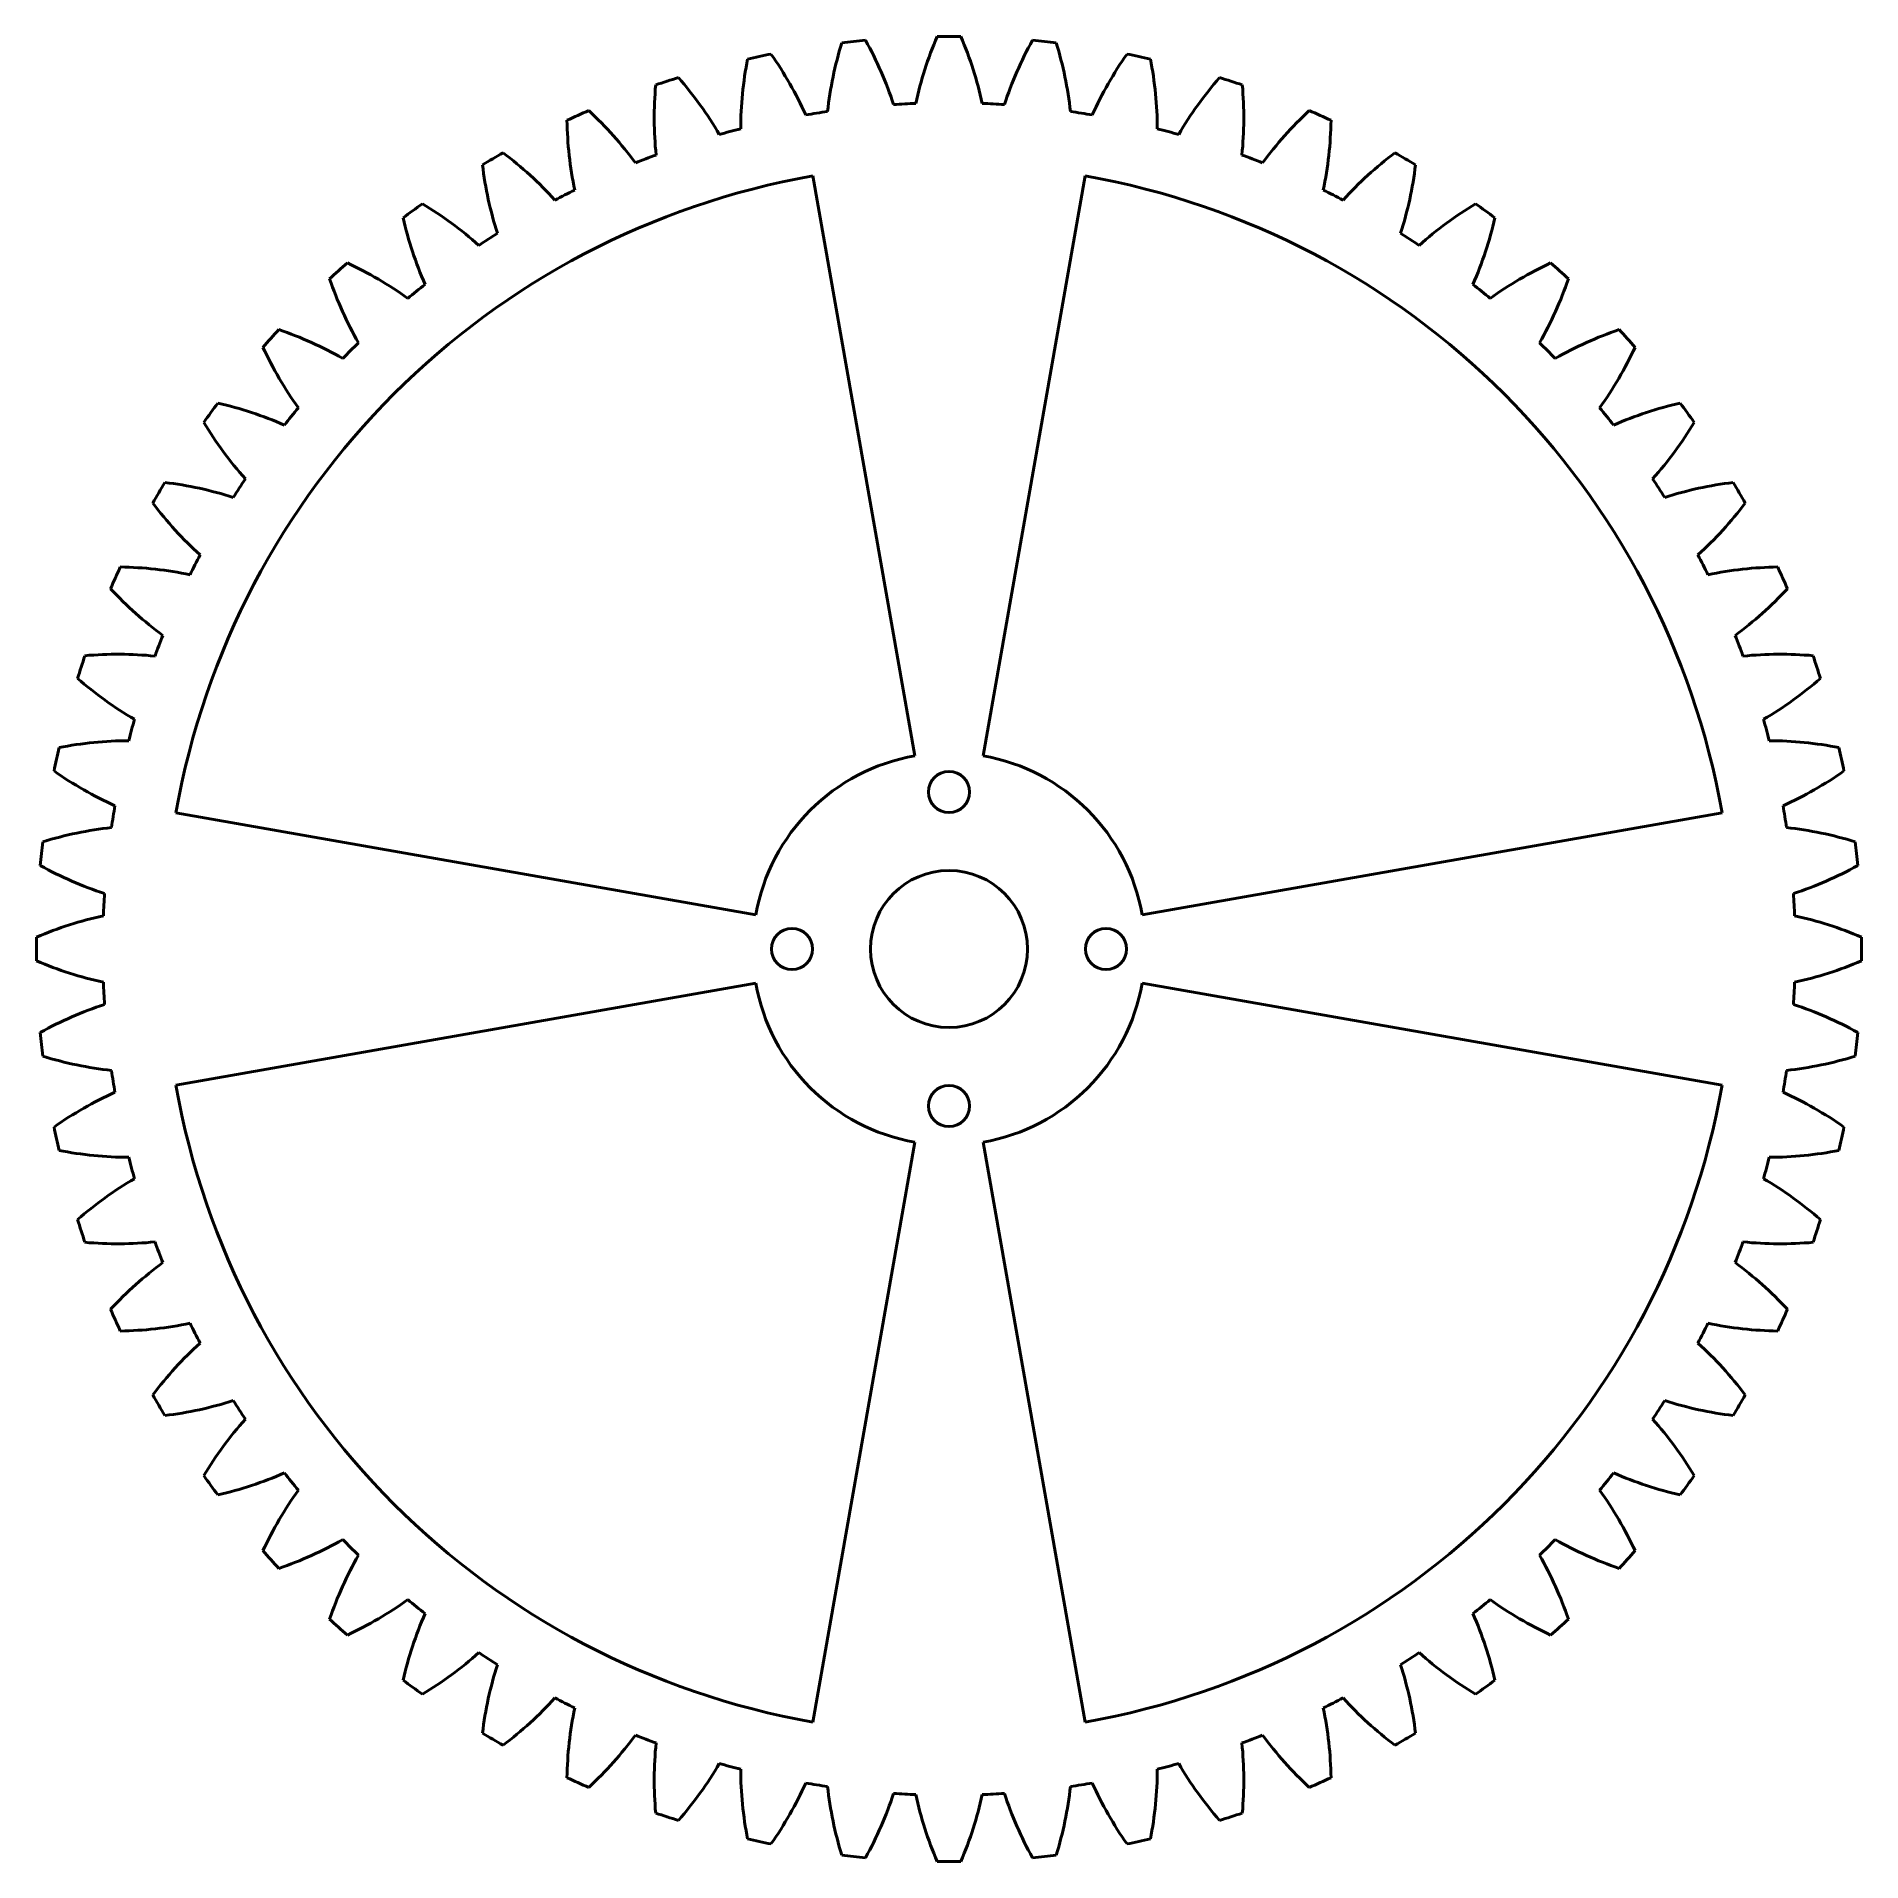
# Model space of a CAD drawing. Header units: millimetres. Extents: x 163.5 to 256.5, y 102 to 195.
import ezdxf

# ---------------------------------------------------------------- set-up
doc = ezdxf.new("R2010")
doc.units = ezdxf.units.MM
doc.layers.add('Visible (ISO)', color=7, linetype='Continuous', lineweight=50)

msp = doc.modelspace()

# ---------------------------------------------------------------- linework, layer by layer
at = {"layer": 'Visible (ISO)'}
for p, q in [((203.054, 187.892), (208.264, 158.348)), ((211.736, 158.348), (216.946, 187.892)), ((200.152, 150.236), (170.608, 155.446)), ((249.392, 155.446), (219.848, 150.236)), ((170.608, 141.554), (200.152, 146.764)), ((219.848, 146.764), (249.392, 141.554)), ((208.264, 138.652), (203.054, 109.108)), ((216.946, 109.108), (211.736, 138.652))]:
    msp.add_line(p, q, dxfattribs=at)
for centre, radius in [((210, 156.5), 1.05), ((210, 148.5), 4), ((202, 148.5), 1.05), ((218, 148.5), 1.05), ((210, 140.5), 1.05)]:
    msp.add_circle(centre, radius, dxfattribs=at)
for centre, radius, start, end in [((222.628, 189.117), 18.928, 162.91548, 173.74642), ((210, 148.5), 46.5, 95.25, 96.75), ((189.204, 185.604), 18.928, 18.25358, 29.08452), ((226.804, 187.574), 18.928, 156.91548, 167.74642), ((210, 148.5), 46.5, 89.25, 90.75), ((193.196, 187.574), 18.928, 12.25358, 23.08452), ((230.796, 185.604), 18.928, 150.91548, 161.74642), ((210, 148.5), 46.5, 83.25, 84.75), ((197.372, 189.117), 18.928, 6.25358, 17.08452), ((218.313, 190.214), 18.928, 168.91548, 179.74642), ((210, 148.5), 46.5, 101.25, 102.75), ((185.439, 183.227), 18.928, 24.25358, 35.08452), ((234.561, 183.227), 18.928, 144.91548, 155.74642), ((210, 148.5), 46.5, 77.25, 78.75), ((201.687, 190.214), 18.928, 0.25358, 11.08452), ((213.907, 190.855), 18.928, 174.91548, 185.74642), ((210, 148.5), 46.5, 107.25, 108.75), ((181.944, 180.469), 18.928, 30.25358, 41.08452), ((238.056, 180.469), 18.928, 138.91548, 149.74642), ((210, 148.5), 46.5, 71.25, 72.75), ((206.093, 190.855), 18.928, 354.25358, 5.08452), ((210, 148.5), 43.125, 92.25, 93.75), ((210, 148.5), 43.125, 86.25, 87.75), ((210, 148.5), 46.5, 113.25, 114.75), ((209.458, 191.031), 18.928, 180.91548, 191.74642), ((178.756, 177.361), 18.928, 36.25358, 47.08452), ((210, 148.5), 43.125, 98.25, 99.75), ((210, 148.5), 43.125, 80.25, 81.75), ((241.244, 177.361), 18.928, 132.91548, 143.74642), ((210, 148.5), 46.5, 65.25, 66.75), ((210.542, 191.031), 18.928, 348.25358, 359.08452), ((210, 148.5), 43.125, 104.25, 105.75), ((210, 148.5), 43.125, 74.25, 75.75), ((210, 148.5), 46.5, 119.25, 120.75), ((175.91, 173.937), 18.928, 42.25358, 53.08452), ((210, 148.5), 43.125, 110.25, 111.75), ((210, 148.5), 43.125, 68.25, 69.75), ((244.09, 173.937), 18.928, 126.91548, 137.74642), ((210, 148.5), 46.5, 59.25, 60.75), ((210, 148.5), 40, 100, 170), ((205.016, 190.741), 18.928, 186.91548, 197.74642), ((210, 148.5), 40, 10, 80), ((214.984, 190.741), 18.928, 342.25358, 353.08452), ((210, 148.5), 43.125, 116.25, 117.75), ((210, 148.5), 43.125, 62.25, 63.75), ((210, 148.5), 46.5, 125.25, 126.75), ((173.438, 170.235), 18.928, 48.25358, 59.08452), ((246.562, 170.235), 18.928, 120.91548, 131.74642), ((210, 148.5), 46.5, 53.25, 54.75), ((200.627, 189.989), 18.928, 192.91548, 203.74642), ((219.373, 189.989), 18.928, 336.25358, 347.08452), ((210, 148.5), 43.125, 122.25, 123.75), ((210, 148.5), 43.125, 56.25, 57.75), ((210, 148.5), 46.5, 131.25, 132.75), ((171.366, 166.294), 18.928, 54.25358, 65.08452), ((248.634, 166.294), 18.928, 114.91548, 125.74642), ((210, 148.5), 46.5, 47.25, 48.75), ((196.342, 188.782), 18.928, 198.91548, 209.74642), ((210, 148.5), 43.125, 128.25, 129.75), ((210, 148.5), 43.125, 50.25, 51.75), ((223.658, 188.782), 18.928, 330.25358, 341.08452), ((210, 148.5), 46.5, 137.25, 138.75), ((169.718, 162.158), 18.928, 60.25358, 71.08452), ((250.282, 162.158), 18.928, 108.91548, 119.74642), ((210, 148.5), 46.5, 41.25, 42.75), ((192.206, 187.134), 18.928, 204.91548, 215.74642), ((210, 148.5), 43.125, 134.25, 135.75), ((210, 148.5), 43.125, 44.25, 45.75), ((227.794, 187.134), 18.928, 324.25358, 335.08452), ((210, 148.5), 46.5, 143.25, 144.75), ((168.511, 157.873), 18.928, 66.25358, 77.08452), ((210, 148.5), 43.125, 140.25, 141.75), ((210, 148.5), 43.125, 38.25, 39.75), ((251.489, 157.873), 18.928, 102.91548, 113.74642), ((210, 148.5), 46.5, 35.25, 36.75), ((188.265, 185.062), 18.928, 210.91548, 221.74642), ((231.735, 185.062), 18.928, 318.25358, 329.08452), ((210, 148.5), 46.5, 149.25, 150.75), ((167.759, 153.484), 18.928, 72.25358, 83.08452), ((210, 148.5), 43.125, 146.25, 147.75), ((210, 148.5), 43.125, 32.25, 33.75), ((252.241, 153.484), 18.928, 96.91548, 107.74642), ((210, 148.5), 46.5, 29.25, 30.75), ((184.563, 182.59), 18.928, 216.91548, 227.74642), ((235.437, 182.59), 18.928, 312.25358, 323.08452), ((210, 148.5), 43.125, 152.25, 153.75), ((210, 148.5), 43.125, 26.25, 27.75), ((210, 148.5), 46.5, 155.25, 156.75), ((167.469, 149.042), 18.928, 78.25358, 89.08452), ((252.531, 149.042), 18.928, 90.91548, 101.74642), ((210, 148.5), 46.5, 23.25, 24.75), ((181.139, 179.744), 18.928, 222.91548, 233.74642), ((238.861, 179.744), 18.928, 306.25358, 317.08452), ((210, 148.5), 43.125, 158.25, 159.75), ((210, 148.5), 43.125, 20.25, 21.75), ((210, 148.5), 46.5, 161.25, 162.75), ((167.645, 144.593), 18.928, 84.25358, 95.08452), ((252.355, 144.593), 18.928, 84.91548, 95.74642), ((210, 148.5), 46.5, 17.25, 18.75), ((178.031, 176.556), 18.928, 228.91548, 239.74642), ((241.969, 176.556), 18.928, 300.25358, 311.08452), ((210, 148.5), 43.125, 164.25, 165.75), ((210, 148.5), 43.125, 14.25, 15.75), ((168.286, 140.187), 18.928, 90.25358, 101.08452), ((251.714, 140.187), 18.928, 78.91548, 89.74642), ((210, 148.5), 46.5, 167.25, 168.75), ((210, 148.5), 10, 100, 170), ((210, 148.5), 10, 10, 80), ((210, 148.5), 46.5, 11.25, 12.75), ((175.273, 173.061), 18.928, 234.91548, 245.74642), ((244.727, 173.061), 18.928, 294.25358, 305.08452), ((210, 148.5), 43.125, 170.25, 171.75), ((210, 148.5), 43.125, 8.25, 9.75), ((169.383, 135.872), 18.928, 96.25358, 107.08452), ((250.617, 135.872), 18.928, 72.91548, 83.74642), ((210, 148.5), 46.5, 173.25, 174.75), ((210, 148.5), 46.5, 5.25, 6.75), ((172.896, 169.296), 18.928, 240.91548, 251.74642), ((247.104, 169.296), 18.928, 288.25358, 299.08452), ((210, 148.5), 43.125, 176.25, 177.75), ((210, 148.5), 43.125, 2.25, 3.75), ((170.926, 131.696), 18.928, 102.25358, 113.08452), ((249.074, 131.696), 18.928, 66.91548, 77.74642), ((210, 148.5), 46.5, 179.25, 180.75), ((210, 148.5), 46.5, 359.25, 0.75), ((170.926, 165.304), 18.928, 246.91548, 257.74642), ((249.074, 165.304), 18.928, 282.25358, 293.08452), ((210, 148.5), 43.125, 182.25, 183.75), ((210, 148.5), 10, 190, 260), ((210, 148.5), 10, 280, 350), ((210, 148.5), 43.125, 356.25, 357.75), ((172.896, 127.704), 18.928, 108.25358, 119.08452), ((247.104, 127.704), 18.928, 60.91548, 71.74642), ((210, 148.5), 46.5, 185.25, 186.75), ((210, 148.5), 46.5, 353.25, 354.75), ((169.383, 161.128), 18.928, 252.91548, 263.74642), ((210, 148.5), 43.125, 188.25, 189.75), ((210, 148.5), 43.125, 350.25, 351.75), ((250.617, 161.128), 18.928, 276.25358, 287.08452), ((210, 148.5), 40, 190, 260), ((210, 148.5), 40, 280, 350), ((175.273, 123.939), 18.928, 114.25358, 125.08452), ((244.727, 123.939), 18.928, 54.91548, 65.74642), ((210, 148.5), 46.5, 191.25, 192.75), ((210, 148.5), 46.5, 347.25, 348.75), ((168.286, 156.813), 18.928, 258.91548, 269.74642), ((210, 148.5), 43.125, 194.25, 195.75), ((210, 148.5), 43.125, 344.25, 345.75), ((251.714, 156.813), 18.928, 270.25358, 281.08452), ((178.031, 120.444), 18.928, 120.25358, 131.08452), ((241.969, 120.444), 18.928, 48.91548, 59.74642), ((210, 148.5), 46.5, 197.25, 198.75), ((210, 148.5), 46.5, 341.25, 342.75), ((167.645, 152.407), 18.928, 264.91548, 275.74642), ((210, 148.5), 43.125, 200.25, 201.75), ((210, 148.5), 43.125, 338.25, 339.75), ((252.355, 152.407), 18.928, 264.25358, 275.08452), ((181.139, 117.256), 18.928, 126.25358, 137.08452), ((238.861, 117.256), 18.928, 42.91548, 53.74642), ((210, 148.5), 46.5, 203.25, 204.75), ((167.469, 147.958), 18.928, 270.91548, 281.74642), ((210, 148.5), 43.125, 206.25, 207.75), ((210, 148.5), 43.125, 332.25, 333.75), ((252.531, 147.958), 18.928, 258.25358, 269.08452), ((210, 148.5), 46.5, 335.25, 336.75), ((184.563, 114.41), 18.928, 132.25358, 143.08452), ((235.437, 114.41), 18.928, 36.91548, 47.74642), ((210, 148.5), 46.5, 209.25, 210.75), ((210, 148.5), 46.5, 329.25, 330.75), ((167.759, 143.516), 18.928, 276.91548, 287.74642), ((210, 148.5), 43.125, 212.25, 213.75), ((210, 148.5), 43.125, 326.25, 327.75), ((252.241, 143.516), 18.928, 252.25358, 263.08452), ((188.265, 111.938), 18.928, 138.25358, 149.08452), ((231.735, 111.938), 18.928, 30.91548, 41.74642), ((210, 148.5), 46.5, 215.25, 216.75), ((168.511, 139.127), 18.928, 282.91548, 293.74642), ((192.206, 109.866), 18.928, 144.25358, 155.08452), ((210, 148.5), 43.125, 218.25, 219.75), ((210, 148.5), 43.125, 320.25, 321.75), ((227.794, 109.866), 18.928, 24.91548, 35.74642), ((251.489, 139.127), 18.928, 246.25358, 257.08452), ((210, 148.5), 46.5, 323.25, 324.75), ((169.718, 134.842), 18.928, 288.91548, 299.74642), ((210, 148.5), 43.125, 224.25, 225.75), ((210, 148.5), 43.125, 314.25, 315.75), ((250.282, 134.842), 18.928, 240.25358, 251.08452), ((210, 148.5), 46.5, 221.25, 222.75), ((196.342, 108.218), 18.928, 150.25358, 161.08452), ((223.658, 108.218), 18.928, 18.91548, 29.74642), ((210, 148.5), 46.5, 317.25, 318.75), ((171.366, 130.706), 18.928, 294.91548, 305.74642), ((210, 148.5), 43.125, 230.25, 231.75), ((210, 148.5), 43.125, 308.25, 309.75), ((248.634, 130.706), 18.928, 234.25358, 245.08452), ((200.627, 107.011), 18.928, 156.25358, 167.08452), ((219.373, 107.011), 18.928, 12.91548, 23.74642), ((210, 148.5), 46.5, 227.25, 228.75), ((210, 148.5), 46.5, 311.25, 312.75), ((173.438, 126.765), 18.928, 300.91548, 311.74642), ((210, 148.5), 43.125, 236.25, 237.75), ((210, 148.5), 43.125, 302.25, 303.75), ((246.562, 126.765), 18.928, 228.25358, 239.08452), ((205.016, 106.259), 18.928, 162.25358, 173.08452), ((214.984, 106.259), 18.928, 6.91548, 17.74642), ((210, 148.5), 46.5, 233.25, 234.75), ((210, 148.5), 46.5, 305.25, 306.75), ((175.91, 123.063), 18.928, 306.91548, 317.74642), ((210, 148.5), 43.125, 242.25, 243.75), ((209.458, 105.969), 18.928, 168.25358, 179.08452), ((210, 148.5), 43.125, 296.25, 297.75), ((210.542, 105.969), 18.928, 0.91548, 11.74642), ((244.09, 123.063), 18.928, 222.25358, 233.08452), ((210, 148.5), 46.5, 239.25, 240.75), ((178.756, 119.639), 18.928, 312.91548, 323.74642), ((210, 148.5), 43.125, 248.25, 249.75), ((213.907, 106.145), 18.928, 174.25358, 185.08452), ((210, 148.5), 43.125, 290.25, 291.75), ((206.093, 106.145), 18.928, 354.91548, 5.74642), ((241.244, 119.639), 18.928, 216.25358, 227.08452), ((210, 148.5), 46.5, 299.25, 300.75), ((181.944, 116.531), 18.928, 318.91548, 329.74642), ((210, 148.5), 43.125, 254.25, 255.75), ((210, 148.5), 43.125, 284.25, 285.75), ((238.056, 116.531), 18.928, 210.25358, 221.08452), ((210, 148.5), 46.5, 245.25, 246.75), ((218.313, 106.786), 18.928, 180.25358, 191.08452), ((201.687, 106.786), 18.928, 348.91548, 359.74642), ((210, 148.5), 46.5, 293.25, 294.75), ((185.439, 113.773), 18.928, 324.91548, 335.74642), ((210, 148.5), 43.125, 260.25, 261.75), ((222.628, 107.883), 18.928, 186.25358, 197.08452), ((189.204, 111.396), 18.928, 330.91548, 341.74642), ((210, 148.5), 43.125, 266.25, 267.75), ((226.804, 109.426), 18.928, 192.25358, 203.08452), ((193.196, 109.426), 18.928, 336.91548, 347.74642), ((210, 148.5), 43.125, 272.25, 273.75), ((230.796, 111.396), 18.928, 198.25358, 209.08452), ((197.372, 107.883), 18.928, 342.91548, 353.74642), ((210, 148.5), 43.125, 278.25, 279.75), ((234.561, 113.773), 18.928, 204.25358, 215.08452), ((210, 148.5), 46.5, 251.25, 252.75), ((210, 148.5), 46.5, 287.25, 288.75), ((210, 148.5), 46.5, 257.25, 258.75), ((210, 148.5), 46.5, 263.25, 264.75), ((210, 148.5), 46.5, 275.25, 276.75), ((210, 148.5), 46.5, 281.25, 282.75), ((210, 148.5), 46.5, 269.25, 270.75)]:
    msp.add_arc(centre, radius, start, end, dxfattribs=at)

doc.saveas('drawing.dxf')
